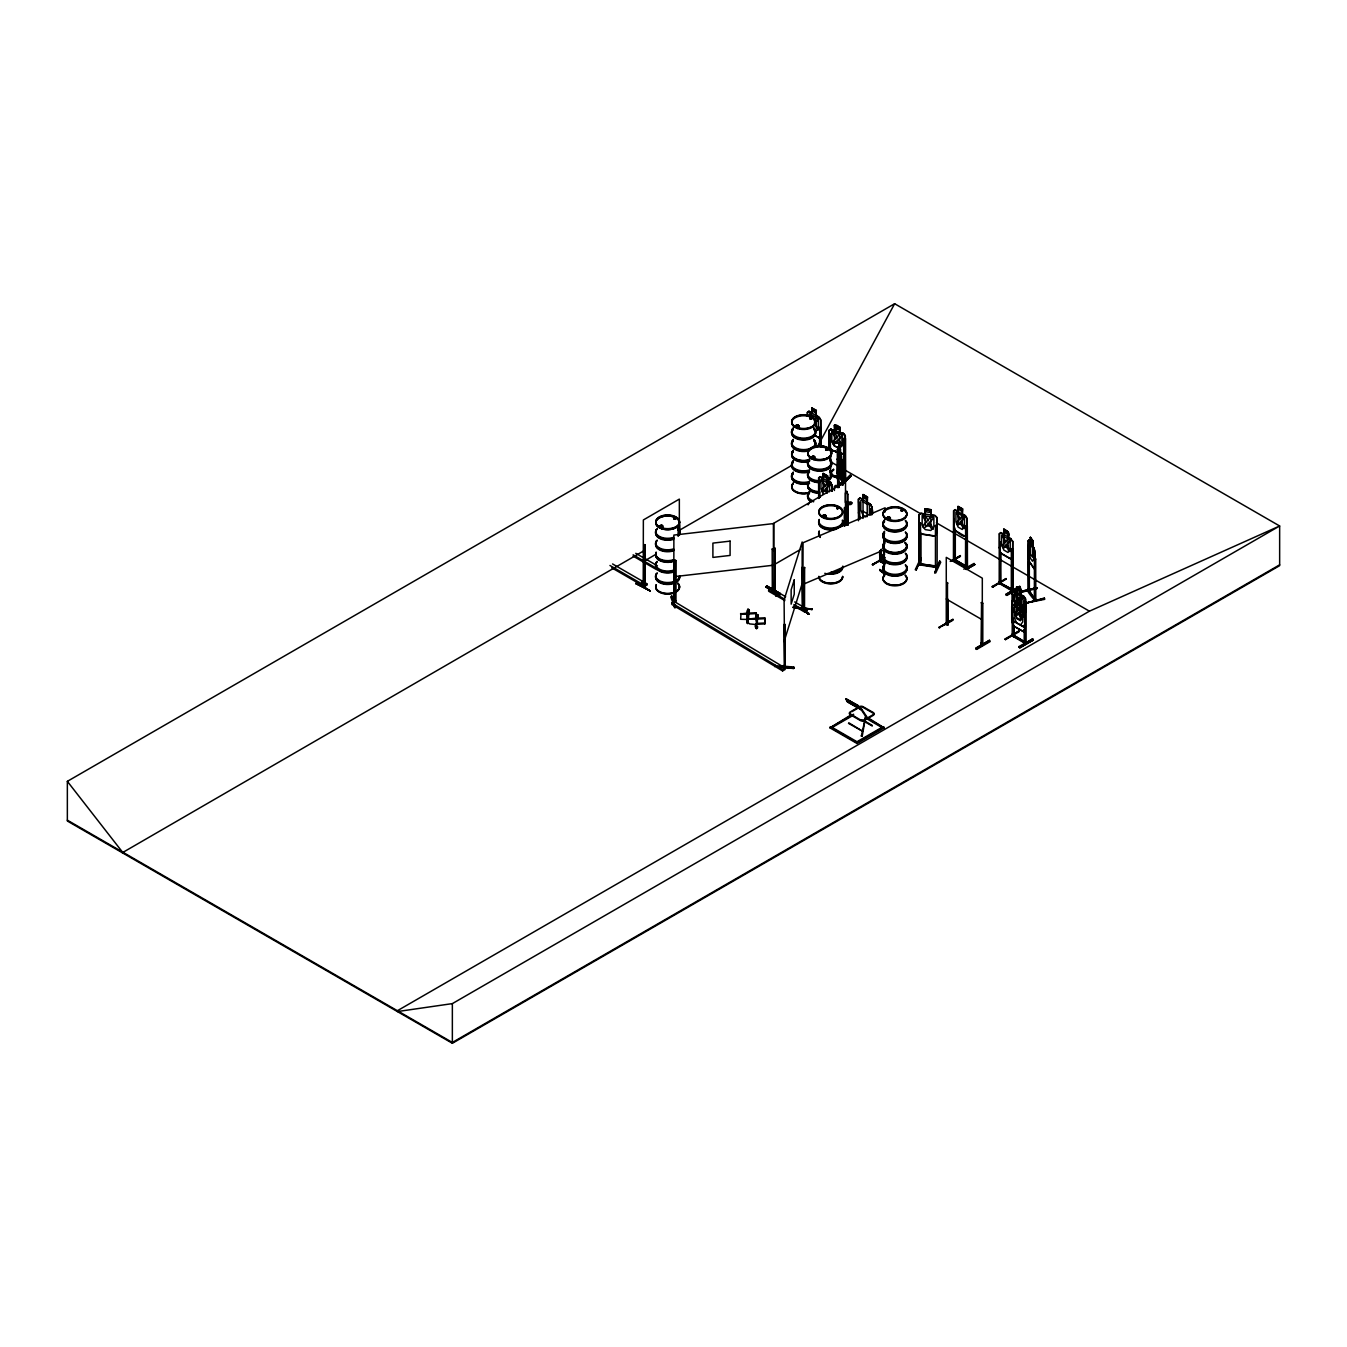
<?xml version="1.0" encoding="UTF-8"?>
<svg xmlns="http://www.w3.org/2000/svg" width="1347" height="1347" viewBox="0 0 1347 1347"><rect width="100%" height="100%" fill="white"/><g stroke="black" fill="none" stroke-linecap="round" stroke-linejoin="round"><path stroke-width="1.5" d="M837.969 478.151L830.409 475.76L830.611 473.706M784.745 625.277L784.392 624.233L784.712 667.018L784.089 599.92L802.155 541.965L802.155 566.952M774.778 666.647L774.963 665.182M774.929 666.007L778.6 666.411M793.636 668.381L781.075 667.119L793.619 668.533L793.804 667.068L779.122 665.755M793.753 667.977L793.787 667.085M802.879 609.736L803.048 542.74L885.131 507.802L885.131 511.961M804.816 609.366C806.718 606.47 801.381 607.935 803.721 608.474M884.356 575.607L883.75 573.755M839.669 458.334L839.551 459.024M841.387 477.41L841.841 473.369M1029.293 562.44L1029.361 591.687C1022.76 586.315 1039.8 607.413 1034.344 598.523M1028.754 590.306L1027.862 589.312L1028.906 589.195M1029.445 590.121L1028.03 589.279M749.084 609.602L748.511 613.104L755.953 612.75L756.122 613.609L748.612 613.979L747.989 618.324L746.895 614.232L740.53 613.895L746.928 613.154C746.204 609.097 750.481 607.278 749.084 613.07M757.384 624.267L764.894 623.897L764.894 618.694L757.384 619.064L756.778 623.392L755.684 619.3L749.302 618.963L755.718 618.222C754.994 614.165 759.27 612.346 757.856 618.138M881.426 549.239C880.635 564.41 883.262 563.77 880.046 559.426M879.726 550.889C879.288 555.536 880.702 564.78 879.726 559.948M947.968 624.654L946.722 624.015M980.936 642.805C982.738 647.267 981.458 642.974 981.559 642.603M982.771 644.826L982.771 603.187L981.559 602.496L981.087 644.556L982.266 645.196L982.317 578.166L946.268 557.355L946.268 624.452L947.631 625.059L947.48 623.459M953.676 559.14C953.861 557.776 955.494 561.211 954.619 561.194M955.309 560.908L955.292 529.741M965.614 567.525L966.641 568.131M967.331 567.862L965.496 567.39L965.631 525.835L967.314 526.273L967.466 567.996L953.945 560.184L953.945 558.668M1003.7 534.439L1000.821 532.604L999.255 533.715L999.205 583.588L1000.08 583.251M999.322 582.005C1002.471 586.602 999.221 578.84 999.205 583.588M1012.102 590.188C1012.708 587.747 1010.519 588.807 1011.412 590.575M1011.412 589.06L1013.045 589.38L1011.681 588.588M1012.271 636.037C1009.728 633.174 1015.907 634.471 1013.146 635.094M1013.904 625.934L1014.038 636.424L1012.203 635.969L1012.355 589.599L1000.686 583.217L1011.681 589.026M1024.292 642.974L1024.545 640.987M1012.641 635.548L1025.909 643.294C1019.561 637.518 1000.754 628.51 1025.235 641.997L1025.589 643.647L1025.168 642.048M757.856 614.67L757.283 618.172L764.742 617.818L764.894 618.694M847.212 491.52L847.246 492.43L847.212 491.554M861.39 735.967L865.65 716.469L862.232 736.102L861.39 735.967L862.232 736.102M1034.109 568.451L1034.9 564.612M1028.805 560.773L1028.064 554.644L1028.805 560.773L1034.176 568.703L1035.102 564.578M848.492 723.356L862.669 731.286L848.913 722.868M660.198 525.751L661.007 527.098M660.4 525.734L662.404 525.751M662.118 525.465L662.303 526.795M673.601 518.73C677.861 518.73 671.176 518.713 675.47 518.848M674.392 517.905L674.392 518.999M675.655 518.898L674.359 518.275M796.178 425.568L796.7 426.831M798.266 426.595L798.081 425.265M810.322 418.664L810.17 417.823M810.17 418.395L811.517 418.244L811.13 419.069M810.322 417.671L811.281 418.765L811.029 417.722M810.456 418.058L811.096 418.479M813.605 456.229C816.602 456.818 811.517 459.58 812.207 456.7M812.494 457.879L812.729 456.835L814.295 457.205M814.295 456.549L813.605 458.047M825.913 450.117L826.283 448.905L826.94 449.814M827.125 449.982L827.378 449.258M824.718 515.581L823.32 516.389L825.341 516.558M824.431 516.339C828.068 515.867 821.906 513.577 823.438 516.541M825.24 516.692L825.728 515.682M836.723 508.493C839.972 507.213 837.177 510.042 837.278 507.836M838.508 508.072L837.918 508.661M887.622 518.578L887.505 517.551M888.313 518.359C885.602 518.056 890.838 516.777 889.407 518.713M888.902 518.359L889.407 517.248M889.896 517.719L889.592 518.578M900.89 510.53L902.456 510.53L901.278 510.749M901.362 509.957L902.305 510.328M902.844 510.833L902.069 509.671M1037.055 587.662L1021.279 591.99M635.902 583.672L636.643 582.375L650.281 590.979L635.902 583.638L650.18 590.811M636.559 582.493L650.096 590.979M769.356 589.094L765.955 587.124L766.611 586.551M802.593 609.922L802.155 567.272L802.475 610.056L802.155 607.379M784.089 665.334L785.166 664.34L783.92 666.714L785.099 666.058M785.032 665.923L784.88 666.799M804.647 609.029L812.089 609.097L803.553 608.053M784.089 641.542L802.155 583.605M808.671 614.232L802.054 609.231M1018.837 599.6L1018.904 599.617C1019.393 594.027 1025.774 597.277 1020.807 600.206M819.094 437.724L820.71 433.532M813.992 434.946L819.195 437.943L820.862 433.65L820.862 419.894L819.144 417.267L808.823 411.306L811.837 413.041M846.101 511.961L847.566 507.87L847.566 494.197M966.843 531.947L965.328 536.359L954.905 530.348L953.693 524.37L955.057 530.263C971.49 544.727 965.58 529.893 966.994 518.292L965.429 515.581L962.415 514.015L962.566 508.812L957.97 506.337L958.121 511.708L955.915 512.129L955.915 521.693L958.121 527.081L962.263 529.472L964.486 526.643L964.486 517.08L962.263 514.099L962.566 508.812M1012.574 554.93L1011.041 559.342L1012.708 555.048L1012.708 541.275L1008.128 536.998M1025.303 612.616L1023.922 616.943L1020.42 614.737M1025.303 622.785L1023.905 626.927L1013.348 620.95L1011.85 615.175L1013.23 621.068L1023.754 627.012L1025.303 622.583M1023.501 631.474L1025.151 627.281M1011.698 619.873L1011.698 606.15L1013.281 605.039L1016.328 606.756L1016.328 601.638L1020.807 604.18L1013.415 600.341L1011.85 601.452L1011.85 619.94L1013.079 625.749L1023.619 631.709L1025.303 627.399L1025.303 598.944L1023.821 596.384L1013.618 590.508M839.551 452.979L843.306 454.242L845.125 449.544L845.125 435.889L843.256 433.633L830.628 429.306L829.078 430.686L830.813 429.407L843.306 433.566L845.36 435.822L845.091 480.542M843.441 454.107L845.36 449.578L843.39 454.158L830.577 449.949L829.011 444.19L830.577 449.949L843.491 454.057L830.678 449.847L829.18 444.241L829.18 430.585M845.175 449.494L843.256 453.956L830.813 449.73L829.18 444.224M992.571 586.366L992.672 587.208L991.931 586.703L1006.175 578.537L992.672 587.208M992.537 586.989L1006.057 579.193M1005.451 638.747L1005.536 639.606L1004.811 639.084L1019.056 630.935L1005.536 639.606M1005.418 639.387L1019.056 631.794M872.334 564.545L884.844 558.146M873.008 564.174L873.092 565.016M873.008 564.747L884.76 557.877M845.849 699.295L846.724 698.891M938.876 627.534L953.07 619.266L938.876 627.567L946.116 624.2L946.587 622.415M939.533 627.146L939.634 627.988M918.923 514.941L920.91 513.291L925.035 513.931L925.035 508.812L931.097 509.738L931.046 514.992L935.02 515.48L937.158 517.618L937.142 567.575C934.027 569.495 935.744 563.433 935.087 566.178L920.725 563.955L936.737 566.06L936.956 567.542L918.873 564.747L918.923 514.941L920.994 513.476M920.843 513.409L934.97 515.598L936.906 517.77L936.906 531.425M925.035 508.812L931.097 509.738M919.041 522.754L920.708 523.006M935.458 567.373L935.458 525.279M920.203 559.039L921.23 558.332L916.28 569.865L915.253 569.714L919.479 560.722M921.23 558.332L916.162 569.629M920.573 563.585C915.505 561.834 922.712 567.474 920.321 563.517L918.907 563.282M937.125 525.549L935.289 525.65M937.108 531.493L935.02 536.258L920.792 534.052L918.974 528.563L920.944 533.917M919.041 564.376L937.293 567.138L937.175 565.555L935.121 565.807M939.701 561.194L940.728 562.221L935.778 572.879L934.751 572.728L939.751 561.194L934.885 572.526M934.751 572.728L939.836 561.278M673.483 602.143L671.766 595.946L670.772 596.94L674.645 607.75L675.672 607.615L671.766 595.946M946.133 622.836L947.21 623.459M946.133 624.351L947.951 624.553M953.44 560.52L953.541 510.715L955.107 509.621L958.273 511.624L958.273 506.506M965.496 567.39L966.371 565.689L966.994 568.266L967.5 566.413L965.631 565.959L966.574 566.666M999.154 581.988L1000.333 582.662M1000.686 584.312L1001.023 552.725M1011.344 590.457L1011.344 548.835L1013.045 549.256L1013.18 590.979M1012.893 634.168L1012.035 634.386L1013.382 636.71L1013.567 635.178M833.507 469.328L830.914 472.898M675.857 600.695L673.685 600.509L674.392 603.052M772.201 589.599L774.003 588.875M916.162 569.057L916.28 569.865M817.309 446.867L819.296 443.197M821.283 439.526L894.644 303.715L1279.65 525.987L1279.65 565.656L452.356 1043.285L67.35 821.013L67.35 781.344L894.644 303.715M643.361 585.204L645.196 584.851L645.179 586.517L643.698 587.241L643.832 545.518L645.045 544.811L643.832 545.518M773.852 590.979C774.508 585.608 776.428 590.71 772.185 590.66M837.346 473.05L837.497 449.225L838.154 448.484L839.164 450.891L838.945 445.79L841.572 456.684L837.952 448.517M837.531 449.41L838.154 448.484M837.144 473.083L837.581 458.536L838.827 460.91M837.144 459.445L837.783 458.519M814.211 420.735C815.827 413.967 821.114 419.742 815.171 422.487L818.1 430.249L814.278 423.059M827.21 493.137L825.458 488.523C823.859 495.679 818.353 489.786 824.516 486.839L821.737 479.397L825.374 486.2C827.007 479.431 832.294 485.206 826.334 487.951L827.765 491.537M1016.177 603.018L1018.063 600.375M661.007 525.296L660.198 526.626M660.316 525.599L662.118 525.987M674.999 518.949L674.207 518.881M798.266 426.073L796.296 426.595M812.056 456.684L812.325 456.549A1.852 1.061 0 0 1 815.154 457.391A1.852 1.061 0 0 1 812.376 458.317A1.852 1.061 0 0 1 812.376 456.465L812.207 457.037M825.627 449.847L826.385 448.854L826.906 449.932M826.149 449.763L827.092 449.831M825.408 516.541L825.526 515.514L825.004 516.255M887.353 517.517L887.791 517.248A1.852 1.061 0 0 1 890.451 518.225A1.852 1.061 0 0 1 887.673 519.151A1.852 1.061 0 0 1 887.673 517.299M837.144 437.826C839.417 431.091 845.546 434.862 838.322 439.408C845.714 449.326 839.669 448.568 837.228 440.132C834.618 447.221 828.86 443.416 836.066 438.634C828.775 428.885 835.241 430.148 837.144 437.826L837.11 437.724M816.13 431.057L818.353 428.245L818.353 418.681L816.13 415.684L816.13 410.566L811.988 408.175M1020.858 610.056L1023.08 607.228L1023.08 597.664L1020.858 594.684C1022.39 581.567 1018.029 596.687 1023.973 596.3L1025.589 598.876L1025.437 612.717M1020.521 624.84L1022.76 621.994L1022.76 612.447L1020.521 609.467L1020.521 604.348M872.334 725.444L863.68 720.443M845.983 698.992L857.904 705.34L862.046 710.105L847.617 702.073L846.337 699.716M1034.833 600.745C1036.971 598.017 1033.721 599.162 1035.001 600.88L1035.102 550.906L1032.61 545.838M772.218 589.11L772.117 591.064M766.662 585.878L780.3 593.606L766.696 585.844L765.955 587.157M828.893 450.201L828.893 430.569L830.729 429.205C839.905 435.199 828.354 418.765 839.77 427.235L839.551 450.891M834.45 425.315L839.905 427.1L839.871 432.252L843.39 433.431L845.259 435.923L843.39 433.431L839.551 432.32M829.23 433.212L830.729 433.7M829.988 472.595L833.507 469.901L830.695 472.713M830.796 472.073L833.625 469.295M843.997 478.185L845.68 478.656L844.906 479.044M843.508 478.892L843.997 479.7M842.128 482.967L850.327 474.801L851.169 475.912L844.401 482.765M843.491 482.462L851.136 475.828L844.333 482.63M1027.946 541.14L1028.822 540.147L1030.522 542.723L1030.438 537.318L1029.142 552.354L1030.32 558.129L1032.526 561.261L1033.721 558.837L1032.812 540.669L1032.728 545.855M1028.855 540.366L1028.148 554.728M829.011 430.468L830.729 429.205L834.332 430.552M749.454 623.897L755.684 624.503C753.764 627.449 757.957 630.48 757.654 626.725M644.977 586.568L645.045 544.811M775.097 588.471L773.262 588.942M775.03 590.07L774.761 588.067L773.414 588.706M799.849 608.221L808.806 614.299L802.155 608.507M748.797 623.072L747.181 623.038L746.895 619.435L740.665 619.283L741.002 613.441M645.045 586.602L644.573 544.542M796.464 425.265L796.363 426.258L798.401 426.107M798.081 426.73L798.384 425.568M810.355 417.722L809.715 418.85L811.096 418.85M827.378 450.117L827.462 449.241M807.409 416.24L807.409 412.317L808.975 411.222M807.56 412.468L809.025 411.424M823.017 478.505L820.138 476.67L818.589 477.781L818.656 498.441M834.416 490.476L834.416 486.553L835.982 485.459L838.996 487.21L838.71 480.189M834.568 486.705L836.032 485.661M858.494 520.75L858.477 499.013L860.043 497.919L863.208 499.905L863.208 494.787M858.628 499.165L860.11 498.121M999.407 533.867L1000.888 532.823M1012.136 591.299L1013.702 590.205M1012.001 601.604L1013.483 600.543M1016.48 596.94L1020.959 599.482L1016.48 596.94L1016.328 607.11L1014.089 607.548L1014.089 617.111L1016.328 622.466M1013.415 600.341L1023.804 606.369L1025.437 608.945M1013.129 605.123L1023.653 611.067L1025.303 613.643M1023.72 606.318L1025.303 609.029M1023.568 611.016L1020.807 609.299L1020.858 596.384L1015.284 592.933L1017.372 600.19L1020.066 601.705L1020.066 600.004L1017.372 598.472M1013.079 625.749L1023.619 631.709M678.602 525.381C679.78 521.727 677.12 532.957 678.602 535.399M645.045 586.45L643.832 587.157L644.203 585.238L646.829 583.722L646.829 585.036L644.203 586.551L611.757 567.811M774.626 548.044L773.414 548.751L775.097 548.313L774.626 589.666M844.3 525.886L844.3 507.819L845.512 507.112L845.983 525.431M844.771 526.155L844.771 508.088L845.983 507.381M871.054 508.644L872.284 509.334L870.6 508.913L870.6 515.16M872.334 564.578L884.844 557.271M946.722 582.375L947.951 583.083M948.204 622.988L953.07 620.142M982.771 603.187L981.087 602.766M975.969 648.109L989.473 640.313L976.003 648.126L976.727 649.406L990.163 641.542L989.439 640.263M976.154 648.968L989.506 640.953L975.969 648.968M643.361 561.598L655.955 554.29M807.409 412.317L807.56 416.358M816.282 410.481C813.605 415.987 819.548 415.667 820.559 419.961L820.71 446.867M819.498 446.177L819.969 427.167L821.182 427.875L821.182 446.598M821.182 427.875L819.498 427.437M819.195 437.943L813.992 434.778M122.324 852.735L644.977 550.165M679.578 530.179L792.474 465.001M820.138 476.67L830.409 482.765M831.739 485.425L830.476 482.63L827.597 480.98L827.597 475.861L827.311 481.148L829.516 484.145L829.516 491.79M832.042 485.341L832.042 491.251L832.042 485.341L830.324 482.714M835.982 485.459L838.844 487.294M847.718 494.214L846.303 491.419L847.718 494.214L847.718 525.279M846.505 524.572L846.977 501.404L848.189 502.111L848.189 525.01M848.189 502.111L846.505 501.673M863.057 494.534L867.502 497.094L863.057 494.534L863.023 518.427M858.443 499.03L858.628 512.803L859.992 518.544M860.043 497.919L870.297 504.199L867.232 502.263M847.718 507.971L846.354 512.113M863.023 501.724L867.266 504.334M858.443 512.769L860.11 518.443M871.863 506.91C868.024 498.828 875.079 512.786 871.778 514.537M773.414 565.083L800.455 549.475M841.909 525.532L845.512 523.461M784.846 600.594L768.632 591.232L768.632 589.919L771.259 588.403L785.671 596.738M793.871 604.5L804.681 610.747L807.308 609.214L807.308 610.528L804.681 612.043L793.871 605.796M966.843 518.376L966.759 568.181M1008.28 531.796C995.551 525.397 1013.567 531.56 1008.28 536.914M950.224 561.413L960.462 555.553L952.009 561.295M951.824 561.076L960.462 556.412M1000.821 532.604L1011.092 538.716M963.846 569.209L974.066 563.416L974.74 564.662L966.287 569.528M1012.708 541.275L1012.439 601.116M974.167 564.225L965.715 569.108L974.74 564.612M966.22 569.394L974.672 564.511M1000.636 553.331L999.407 547.353L1000.636 553.331L1011.193 559.258M1000.265 584.228L1001.191 583.975M1016.716 591.956L1016.581 586.922L1021.161 589.397M1006.175 594.145L1019.73 586.366L1020.454 587.646L1006.933 595.441L1006.175 594.145L1006.377 595.02M1006.276 594.28L1019.73 586.366M1006.276 594.852L1019.898 587.208L1006.175 595.02M1024.225 611.622L1024.697 600.947L1025.909 601.654L1025.926 643.226M1025.909 601.654L1024.225 601.217M851.742 711.772L857.871 708.236M867.822 717.631L884.053 727.868L857.012 743.477L829.971 727.868L851.607 714.516M829.971 727.868L853.611 714.213M853.611 715.089L831.469 727.868L831.469 726.993L857.012 741.742L882.554 726.993L882.554 727.868L867.215 719.012M1014.038 636.424L1013.432 622.045M1019.056 646.543L1032.661 638.798L1033.334 640.027L1019.814 647.84L1019.056 646.543L1019.241 647.402L1033.334 639.993M1019.056 647.402L1032.678 638.865M1033.267 639.892L1019.814 647.84M884.053 726.993L857.012 742.618L829.971 726.993M397.163 1010.856L1089.42 611.184L1279.65 525.987L452.356 1003.616L397.399 1011.563M1279.65 564.831L452.356 1042.46L67.35 820.171M671.816 603.001L674.392 601.57L785.149 668.011L785.149 669.493L782.573 670.924L671.816 604.483L671.816 603.001L782.573 669.442L782.573 670.924M782.573 669.442L785.149 668.011M671.547 596.738L674.241 602.463M643.967 585.709L643.226 586.972L643.361 519.959L679.343 499.097L679.343 524.084M825.913 449.258L827.058 449.275M812.393 456.684L814.228 456.684M662.219 526.795L660.973 526.997M837.346 507.684L837.245 509.014M901.21 510.109L902.086 509.621M902.456 509.789L901.648 510.648M902.608 510.749L901.21 510.951L901.934 509.604M804.428 609.063L804.428 567.441L803.048 568.03L803.536 610.056M803.435 568.333L804.816 567.744M884.777 573.334L879.793 569.512L879.759 570.387L880.584 569.949M803.536 609.989L804.21 607.564M803.048 584.362L885.131 549.424M774.087 590.609L775.097 589.986L775.097 548.313M784.392 665.856L784.392 624.233M831.806 441.143L834.534 446.126L839.619 447.81L842.296 444.645L842.296 435.081L839.585 432.471L842.346 435.047L842.346 444.594L839.619 447.81L834.517 446.143L831.806 441.143L831.806 431.579L834.534 430.771L834.635 425.534M831.806 431.579L834.517 430.787M803.536 608.457L803.721 609.989M772.353 589.077L772.555 591.131M797.929 426.73L796.363 426.612M812.662 456.229L813.639 456.145M812.19 457.256L813.958 457.525M889.256 518.713L887.69 518.595M1028.822 540.147L1034.109 548.128M1027.879 540.955L1027.98 590.845M1028.637 549.02L1028.754 591.821L1028.637 561.514M1034.142 548.01L1035.169 564.713M1028.906 590.71L1035.792 600.762L1035.708 559.039L1034.445 558.247L1034.344 600.038M1037.089 587.646L1019.393 591.821L1037.106 587.662L1037.106 588.538L1019.41 592.714M1034.378 598.691L1029.361 590.592M1016.631 602.328L1014.392 602.766L1014.392 612.329L1016.631 617.684L1020.807 620.058L1023.047 617.229L1023.047 607.665L1020.807 604.685L1023.855 606.234M863.057 499.99L860.834 500.427L860.834 509.991L863.057 515.362L865.818 516.962M1003.986 529.489L1003.986 534.607L1001.629 535.129L1001.629 544.676L1003.852 550.064L1007.977 552.455L1010.199 549.627L1010.199 540.08L1007.977 537.083L1008.128 531.88M1016.716 586.837L1016.716 592.293L1014.51 592.714L1014.51 602.277L1015.975 605.864M1000.467 582.712L999.659 581.651L999.659 583.167L1013.045 590.895M840.141 464.446L841.336 466.702L837.581 458.536M837.093 472.982L837.565 479.162L839.72 484.112M841.875 483.506L841.134 466.719M837.497 449.225L837.733 461.078M838.305 452.154L838.103 470.709L840.309 479.835L840.309 464.479M841.1 467.527L840.629 454.41M841.875 459.765L841.37 456.717M841.639 468.032L842.279 461.701L842.683 483.472M842.683 462.661L841.639 461.785M841.875 473.521L842.094 459.731L842.043 483.573M847.566 502.869C852.651 499.788 853.796 506.068 847.819 504.334M847.6 503.02L851.725 502.448M847.566 503.727L851.742 503.121M675.571 560.167L673.87 560.369L674.224 602.412L675.706 602.176L675.706 560.537L675.487 601.772M674.005 560.739L675.706 560.537M772.185 549.037L774.003 549.206L772.185 549.037L772.319 591.047M774.828 592.562L776.074 596.031L777.101 595.913L773.801 586.804L777.084 595.829M673.87 576.701L773.868 565.168M810.608 417.823L809.951 418.765M796.936 425.349L797.929 425.433M660.316 526.256L661.646 526.643M888.262 516.995L889.862 517.871M888.936 518.443L887.959 518.359M832.766 469.766L833.625 470.154M954.08 560.268L954.08 518.629L954.787 561.329M999.794 583.251L999.794 541.612L1000.552 584.228M757.283 623.375L764.742 623.021L764.894 623.897M879.894 570.185L884.878 573.974M838.103 461.145L838.827 455.791L840.309 459.344M1034.984 599.634L1034.429 600.021M797.609 425.012L796.464 426.208M661.31 525.263L662.219 525.397M793.097 607.009L799.394 607.632M793.248 607.211L797.458 607.682M805.809 608.474L812.106 609.164M793.114 607.581L801.516 608.457M805.674 608.844L811.955 609.518M794.915 608.053L800.371 608.608M781.226 666.529L793.787 667.792M783.297 666.933L793.804 667.927M884.137 575.624L883.733 533.681L883.986 575.691M804.344 607.531L804.428 567.441M920.994 533.799L934.936 535.954M773.835 590.373L773.868 523.545L673.87 535.079L673.82 602.395M845.175 480.61L844.956 478.993M824.128 516.322L823.438 515.362L825.543 515.648M835.443 426.797L838.71 427.875L838.71 429.575L835.426 428.514L835.443 426.797L838.676 427.891L838.676 429.609L835.443 428.498M834.534 432.471L839.619 434.138L834.517 432.488L834.517 442.052L839.585 443.735L834.534 442.035M838.289 476.737L830.577 474.649L837.969 477.074M838.289 477.815L830.611 475.222M830.712 429.508L831.621 429.811M947.446 625.075L947.278 623.425M888.027 518.814L887.303 517.719M1020.807 606.386L1016.631 604.028L1016.631 613.592L1020.807 615.949L1020.807 599.567M636.559 583.066L650.281 590.979M858.494 502.01L859.723 502.717L859.723 519.37M885.08 562.743L881.09 561.009L884.625 563.012M885.08 563.821L880.197 561.025L880.197 550.62M879.726 561.312L884.625 564.09A11.921 6.887 0 0 0 893.364 574.293A11.921 6.887 0 0 0 906.447 565.673M766.51 586.72L780.3 594.482L780.3 593.606M766.022 587.006L769.423 588.942M816.434 410.397L811.837 407.922L811.988 413.31L809.766 413.731L809.766 417.553M958.121 506.59L962.263 508.981M955.023 509.924L965.227 515.8L966.708 518.359M1011.816 548.549L1013.045 549.256M966.102 525.566L967.314 526.273M1000.888 553.129L1011.092 559.022M830.729 461.836L838.019 466.045M845.31 470.255L920.001 513.375M936.384 522.838L1089.42 611.184M843.441 484.651L838.844 482.175L838.996 487.547M827.597 475.861L823.169 473.302L823.169 478.757L820.946 479.195L820.946 488.742L823.169 494.13M838.996 482.428L843.138 484.819M823.169 473.639L827.311 476.03M842.397 485.24L839.737 483.708L839.737 485.408M1016.581 586.922L1021.009 589.481M1013.55 590.289L1016.867 592.209M999.322 583.52L1012.574 591.165M953.609 560.537L966.843 568.181M1012.203 594.28L1013.432 594.987L1013.432 601.233M863.057 511.271L867.199 513.662M1012.203 635.919L1025.437 643.563L1025.437 598.859M946.268 598.994L982.317 619.805M794.696 601.941L807.308 609.214M776.663 592.832L780.267 594.903M768.632 589.919L784.846 599.297M635.767 553.314L657.403 565.791M633.141 554.829L656.578 568.35M633.141 556.126L656.578 569.646M612.582 563.955L646.829 583.722M847.465 699.548L857.736 705.542L861.878 710.307M641.425 581.904L646.829 585.036M847.768 701.871L862.046 710.105M609.955 565.471L644.203 585.238M867.215 718.153L884.053 727.868M861.827 720.039L872.216 726.033M785.099 664.526L785.2 666.058M879.726 561.463L879.574 559.712M827.007 448.905L827.176 450.201L825.728 449.662M884.659 573.317L879.86 569.545M879.759 570.387L883.901 573.586M802.223 608.406L808.806 613.441M802.155 609.08L808.806 614.299M67.35 781.344L122.324 851.91M867.199 502.38L869.421 505.378L869.421 514.941M887.505 517.888L888.936 517.332A11.904 6.87 0 0 0 886.511 518.376M1030.438 537.318L1032.812 540.669L1030.236 537.369M1035.068 558.113L1035.708 559.039M1028.67 560.739L1034.176 568.703M1035.759 599.095L1034.429 598.489M860.885 707.983L867.923 718.456M860.161 708.152L867.182 718.591M847.617 702.073L846 699.093M1023.501 611.151L1025 613.71L1025 627.365M1010.94 538.8L1012.422 541.359M840.09 459.378L838.625 455.808L838.676 461.23M839.13 457.509L840.04 461.331L839.13 459.226M837.598 479.077L839.922 484.095M838.945 445.79L840.579 449.342L840.376 454.495M839.248 447.524L840.124 449.629M839.248 449.225L840.124 451.346M811.972 417.94L810.557 413.933L813.453 418.799M1018.197 597.799L1016.699 593.926L1016.716 603.557M773.532 587.949L776.074 596.031M1012.001 619.856L1013.348 625.564M1024.899 641.105L1024.208 642.906L1024.225 630.362M1012.708 589.733L1012.708 591.249M1011.816 558.971L1011.816 590.188M1003.852 529.236L1003.852 534.692M999.558 533.766L999.558 547.421M982.03 643.58L982.03 645.095M966.102 535.971L966.304 567.239L965.951 565.605M955.444 559.527L955.444 561.042M954.972 559.796L954.972 561.329M953.844 510.782L953.844 524.421M947.951 599.129L948.103 624.789M947.48 583.352L947.48 624.991M930.895 509.89L930.844 515.126L933.875 517.299L933.875 526.862L930.844 530.482L925.187 529.607L922.156 525.044L922.156 515.48L925.187 514.251L925.237 509.014M920.708 533.412L920.725 565.033M920.54 523.377L920.54 564.999M918.974 514.823L919.008 564.898M881.09 560.571L881.09 562.086M880.955 549.509L880.955 562.002M872.284 509.334L872.284 513.493M871.93 506.59L871.863 514.773M867.502 497.094L867.35 502.296M867.199 497.262L867.232 516.659M857.012 741.742L857.012 743.477M845.512 525.162L845.512 481.822L773.414 523.444L773.414 550.519M845.36 492.918L845.36 502.482M840.376 465.759L840.376 456.195L838.996 452.912L838.996 460.556M839.164 445.773L838.272 460.708M838.305 472.965L838.305 487.547M838.07 474.026L838.07 486.52M837.666 473.05L837.666 487.631M830.729 448.282L830.577 475.727M830.409 434.037L830.409 450.689M823.32 473.555L823.32 478.673M819.868 497.06L819.128 485.678L819.128 498.171M818.875 477.831L818.875 491.487M816.13 426.965L816.13 417.402L811.988 415.011L811.988 418.833M812.14 408.09L812.14 413.209M811.955 608.895L811.921 609.753M804.681 610.747L804.681 612.043M785.032 624.301L784.981 666.816M771.259 588.403L771.259 589.7M764.742 617.818L764.742 623.021M757.384 619.064L757.384 622.533M756.778 623.392L756.778 628.611M756.408 623.375L756.408 628.578M755.953 612.75L756.122 618.812M756.172 623.274L756.172 628.477M748.612 613.979L748.612 619.199M748.09 609.181L748.09 614.384M747.989 618.324L747.989 623.526M747.753 609.265L747.753 612.733M747.619 618.307L747.619 623.509M747.383 618.206L747.383 623.408M746.928 613.154L746.928 618.357M679.814 524.657L679.814 534.692M452.356 1003.616L452.356 1043.285M861.844 706.973A2.526 1.465 0 0 1 862.972 707.36L873.311 713.253A2.526 1.465 0 0 1 873.311 715.308L864.101 720.628A2.526 1.465 0 0 1 860.531 720.628L850.041 714.567A2.324 1.347 0 0 1 850.193 712.664M842.666 523.124A11.921 6.887 0 0 1 841.067 526.576M836.706 529.085A11.921 6.887 0 0 1 823.488 528.596A11.921 6.887 0 0 1 819.229 521.34M842.666 521.205A11.921 6.887 0 0 1 829.196 528.024A11.921 6.887 0 0 1 819.229 519.42M819.229 536.392A11.921 6.887 0 0 1 819.229 532.84M820.272 537.436A12.089 6.988 0 0 1 819.06 532.149M820.272 536.847A12.089 6.988 0 0 1 819.06 531.543M820.424 536.14A11.921 6.887 0 0 1 819.229 530.903M842.431 520.649A12.089 6.988 0 0 1 830.745 529.438A12.089 6.988 0 0 1 819.06 520.649M842.431 520.06A12.089 6.988 0 0 1 830.745 528.849A12.089 6.988 0 0 1 819.06 520.06M842.666 577.004A11.921 6.887 0 0 1 830.745 583.891A11.921 6.887 0 0 1 818.824 577.004M842.599 576.331A11.854 6.836 0 0 1 830.745 583.167A11.854 6.836 0 0 1 818.892 576.331M842.245 567.205A11.904 6.87 0 0 1 830.745 572.307M842.666 567.356A11.921 6.887 0 0 1 824.785 573.317M842.835 566.683A12.089 6.988 0 0 1 827.614 573.435M842.835 566.094A12.089 6.988 0 0 1 830.745 573.081M842.7 576.583A11.955 6.903 0 0 1 830.745 583.47A11.955 6.903 0 0 1 818.791 576.583M830.106 471.652A12.089 6.988 0 0 1 828.186 480.071M819.633 482.125A12.089 6.988 0 0 1 809.16 471.652M829.954 472.359A11.921 6.887 0 0 1 828.068 480.677M819.633 482.681A11.921 6.887 0 0 1 809.294 472.359M819.633 491.604A11.87 6.853 0 0 1 809.345 481.317M829.92 481.317A11.87 6.853 0 0 1 831.503 484.752M830.106 460.152A12.089 6.988 0 0 1 819.633 470.625A12.089 6.988 0 0 1 809.16 460.152M811.079 458.704A12.089 6.988 0 0 1 813.588 457.61M829.937 470.44A11.904 6.87 0 0 1 828.051 478.741M819.633 480.744A11.904 6.87 0 0 1 809.328 470.44M829.954 460.876A11.921 6.887 0 0 1 819.633 471.197A11.921 6.887 0 0 1 809.294 460.876M830.106 471.046A12.089 6.988 0 0 1 828.186 479.481M819.633 481.519A12.089 6.988 0 0 1 809.16 471.046M830.106 459.563A12.089 6.988 0 0 1 819.633 470.036A12.089 6.988 0 0 1 809.16 459.563M811.079 458.115A12.089 6.988 0 0 1 813.588 457.003M829.937 458.957A11.904 6.87 0 0 1 819.633 469.261A11.904 6.87 0 0 1 809.328 458.957M811.214 457.525A11.904 6.87 0 0 1 813.672 456.431M819.633 493.356A11.87 6.853 0 0 1 809.345 483.068M829.92 483.068A11.87 6.853 0 0 1 831.503 486.503M819.633 492.766A11.955 6.903 0 0 1 809.278 482.411M829.971 482.411A11.955 6.903 0 0 1 831.57 485.863M811.079 501.32A12.089 6.988 0 0 1 809.16 492.901M808.099 504.839A11.921 6.887 0 0 1 809.294 503.172M811.214 501.909A11.904 6.87 0 0 1 809.328 493.625M813.588 501.842A12.089 6.988 0 0 1 809.16 492.312M813.672 501.084A11.904 6.87 0 0 1 809.328 491.689M673.668 550.233A12.089 6.988 0 0 1 659.07 549.121A12.089 6.988 0 0 1 657.151 540.703M673.551 559.746A11.854 6.836 0 0 1 660.417 559.258A11.854 6.836 0 0 1 656.174 552.051M678.097 529.203A12.089 6.988 0 0 1 678.097 536.19M673.668 538.749A12.089 6.988 0 0 1 659.07 537.638A12.089 6.988 0 0 1 657.151 529.203M673.668 549.643A12.089 6.988 0 0 1 659.07 548.532A12.089 6.988 0 0 1 657.151 540.096M678.097 528.613A12.089 6.988 0 0 1 678.097 535.601M673.668 538.16A12.089 6.988 0 0 1 659.07 537.049A12.089 6.988 0 0 1 657.151 528.613M659.07 527.165A12.089 6.988 0 0 1 661.579 526.071M677.928 528.007A11.904 6.87 0 0 1 677.928 534.877M673.584 537.386A11.904 6.87 0 0 1 660.384 536.897A11.904 6.87 0 0 1 656.141 529.657M659.205 526.576A11.904 6.87 0 0 1 661.68 525.498M679.562 533.361A11.921 6.887 0 0 1 679.157 535.146M673.584 539.339A11.921 6.887 0 0 1 660.367 538.834A11.921 6.887 0 0 1 656.107 531.577M677.962 529.927A11.921 6.887 0 0 1 679.157 531.577M673.584 550.822A11.921 6.887 0 0 1 660.367 550.317A11.921 6.887 0 0 1 656.107 543.077M673.584 548.886A11.921 6.887 0 0 1 660.367 548.397A11.921 6.887 0 0 1 656.107 541.14M656.141 552.674A11.904 6.87 0 0 0 660.384 559.914A11.904 6.87 0 0 0 673.584 560.403A11.87 6.853 0 0 1 660.4 559.998A11.87 6.853 0 0 1 656.157 552.792M679.713 576.92A12.089 6.988 0 0 1 676.177 581.87M673.668 582.982A12.089 6.988 0 0 1 659.07 581.87A12.089 6.988 0 0 1 657.151 573.435M673.551 561.463A11.854 6.836 0 0 1 660.417 560.958A11.854 6.836 0 0 1 656.174 553.752M677.928 583.133A11.904 6.87 0 0 1 676.042 591.417M673.584 592.512A11.904 6.87 0 0 1 660.384 592.023A11.904 6.87 0 0 1 656.141 584.783M673.601 560.941A11.955 6.903 0 0 1 660.35 560.436A11.955 6.903 0 0 1 656.09 553.179M673.668 571.482A12.089 6.988 0 0 1 659.07 570.37A12.089 6.988 0 0 1 657.151 561.952M679.713 576.331A12.089 6.988 0 0 1 676.177 581.281M673.668 582.375A12.089 6.988 0 0 1 659.07 581.281A12.089 6.988 0 0 1 657.151 572.845M673.668 570.892A12.089 6.988 0 0 1 659.07 569.781A12.089 6.988 0 0 1 657.151 561.362M673.584 572.071A11.921 6.887 0 0 1 660.367 571.566A11.921 6.887 0 0 1 656.107 564.326M673.584 570.151A11.921 6.887 0 0 1 660.367 569.646A11.921 6.887 0 0 1 656.107 562.406M679.528 577.594A11.904 6.87 0 0 1 676.042 582.46M673.584 583.554A11.904 6.87 0 0 1 660.384 583.049A11.904 6.87 0 0 1 656.141 575.809M679.562 575.674A11.921 6.887 0 0 1 676.059 580.54M673.584 581.635A11.921 6.887 0 0 1 660.367 581.129A11.921 6.887 0 0 1 656.107 573.889M677.928 583.807A11.904 6.87 0 0 1 676.042 592.108M673.584 593.185A11.904 6.87 0 0 1 660.384 592.697A11.904 6.87 0 0 1 656.141 585.457M677.979 583.386A11.955 6.903 0 0 1 676.076 591.72M673.601 592.815A11.955 6.903 0 0 1 660.35 592.31A11.955 6.903 0 0 1 656.09 585.053M905.403 532.486A12.089 6.988 0 0 1 894.93 542.959A12.089 6.988 0 0 1 884.457 532.486M906.43 534.877A11.904 6.87 0 0 1 893.364 543.464A11.904 6.87 0 0 1 884.625 533.21M906.396 543.818A11.87 6.853 0 0 1 893.381 552.388A11.87 6.853 0 0 1 884.642 542.168M905.268 542.437A11.955 6.903 0 0 1 894.93 552.792A11.955 6.903 0 0 1 884.575 542.437M905.235 542.858A11.904 6.87 0 0 1 894.93 553.162A11.904 6.87 0 0 1 884.625 542.858M905.403 521.003A12.089 6.988 0 0 1 894.93 531.476A12.089 6.988 0 0 1 884.457 521.003M906.447 532.941A11.921 6.887 0 0 1 893.364 541.545A11.921 6.887 0 0 1 884.592 531.274M906.447 523.377A11.921 6.887 0 0 1 896.479 531.981A11.921 6.887 0 0 1 882.992 525.162M883.396 523.377A11.921 6.887 0 0 1 884.592 521.71M905.403 531.897A12.089 6.988 0 0 1 894.93 542.37A12.089 6.988 0 0 1 884.457 531.897M905.403 520.413A12.089 6.988 0 0 1 894.93 530.886A12.089 6.988 0 0 1 884.457 520.413M886.377 518.965A12.089 6.988 0 0 1 888.885 517.854M906.43 521.457A11.904 6.87 0 0 1 893.364 530.045A11.904 6.87 0 0 1 884.625 519.79M905.403 565.235A12.089 6.988 0 0 1 898.062 575.472A12.089 6.988 0 0 1 882.841 568.72M883.245 566.919A12.089 6.988 0 0 1 884.457 565.235M906.43 567.609A11.904 6.87 0 0 1 896.479 576.196A11.904 6.87 0 0 1 883.026 569.394M883.43 567.609A11.904 6.87 0 0 1 884.625 565.959M906.43 576.583A11.904 6.87 0 0 1 893.364 585.17A11.904 6.87 0 0 1 884.625 574.916A11.87 6.853 0 0 0 894.93 585.238A11.87 6.853 0 0 0 905.218 574.95M906.396 545.569A11.87 6.853 0 0 1 893.381 554.139A11.87 6.853 0 0 1 884.642 543.919M905.218 575.59A11.87 6.853 0 0 1 894.93 585.861A11.87 6.853 0 0 1 884.642 575.59M905.268 543.279A11.955 6.903 0 0 1 894.93 553.634A11.955 6.903 0 0 1 884.575 543.279M905.403 553.752A12.089 6.988 0 0 1 894.93 564.208A12.089 6.988 0 0 1 884.457 553.752M906.447 556.126A11.921 6.887 0 0 1 893.364 564.73A11.921 6.887 0 0 1 884.592 554.459M905.403 564.646A12.089 6.988 0 0 1 894.93 575.118A12.089 6.988 0 0 1 884.457 564.646M905.403 553.146A12.089 6.988 0 0 1 894.93 563.618A12.089 6.988 0 0 1 884.457 553.146M906.43 554.189A11.904 6.87 0 0 1 893.364 562.793A11.904 6.87 0 0 1 884.625 552.539M905.251 542.942A11.921 6.887 0 0 1 894.93 553.28A11.921 6.887 0 0 1 884.592 542.942M814.076 440.503A12.089 6.988 0 0 1 814.076 447.49M809.648 450.05A12.089 6.988 0 0 1 795.05 448.938A12.089 6.988 0 0 1 793.13 440.503M813.908 441.227A11.904 6.87 0 0 1 815.087 446.446M809.547 450.622A11.904 6.87 0 0 1 795.185 449.528A11.904 6.87 0 0 1 793.282 441.227M809.53 459.563A11.854 6.836 0 0 1 795.218 458.468A11.854 6.836 0 0 1 793.332 450.218M809.564 459.883A11.955 6.903 0 0 1 795.151 458.788A11.955 6.903 0 0 1 793.248 450.454M809.547 460.27A11.904 6.87 0 0 1 795.185 459.175A11.904 6.87 0 0 1 793.282 450.875M814.076 429.02A12.089 6.988 0 0 1 803.603 439.492A12.089 6.988 0 0 1 793.13 429.02M813.908 439.307A11.904 6.87 0 0 1 803.603 449.612A11.904 6.87 0 0 1 793.282 439.307M815.524 433.178A11.921 6.887 0 0 1 800.505 439.829A11.921 6.887 0 0 1 793.265 429.727M813.925 429.727A11.921 6.887 0 0 1 815.12 431.394M814.076 439.913A12.089 6.988 0 0 1 814.076 446.901M812.14 448.349A12.089 6.988 0 0 1 796.229 448.938A12.089 6.988 0 0 1 793.13 439.913M814.076 428.43A12.089 6.988 0 0 1 803.603 438.903A12.089 6.988 0 0 1 793.13 428.43M813.925 427.807A11.921 6.887 0 0 1 803.603 438.145A11.921 6.887 0 0 1 793.265 427.807M806.735 483.489A12.089 6.988 0 0 1 794.006 480.98A12.089 6.988 0 0 1 793.13 473.252M809.564 483.371A11.921 6.887 0 0 1 795.168 482.277A11.921 6.887 0 0 1 793.265 473.959M809.53 492.295A11.854 6.836 0 0 1 795.218 491.217A11.854 6.836 0 0 1 793.332 482.95M809.53 461.263A11.854 6.836 0 0 1 795.218 460.186A11.854 6.836 0 0 1 793.332 451.918M809.564 492.615A11.955 6.903 0 0 1 795.151 491.52A11.955 6.903 0 0 1 793.248 483.203M809.53 492.968A11.87 6.853 0 0 1 795.201 491.874A11.87 6.853 0 0 1 793.316 483.607M809.564 460.725A11.955 6.903 0 0 1 795.151 459.63A11.955 6.903 0 0 1 793.248 451.296M806.735 471.989A12.089 6.988 0 0 1 794.006 469.497A12.089 6.988 0 0 1 793.13 461.768M809.564 481.451A11.921 6.887 0 0 1 795.168 480.357A11.921 6.887 0 0 1 793.265 472.039M809.564 471.888A11.921 6.887 0 0 1 795.168 470.793A11.921 6.887 0 0 1 793.265 462.476M806.735 482.883A12.089 6.988 0 0 1 794.006 480.391A12.089 6.988 0 0 1 793.13 472.662M806.735 471.399A12.089 6.988 0 0 1 794.006 468.908A12.089 6.988 0 0 1 793.13 461.162M809.564 469.951A11.921 6.887 0 0 1 795.168 468.857A11.921 6.887 0 0 1 793.265 460.556M845.68 480.172L845.495 438.55L843.677 438.398L843.677 480.037L845.68 480.172M840.646 479.414L839.316 471.568C836.942 485.088 838.238 445.183 839.299 469.211L840.141 466.432L840.646 479.414M964.284 528.495L962.852 527.822L960.411 521.474C958.828 528.613 953.322 522.737 959.468 519.79L956.69 512.348L960.344 519.151C961.96 512.365 967.247 518.14 961.303 520.885L964.284 528.495M1009.997 551.479L1008.566 550.805L1006.125 544.457C1004.542 551.613 999.036 545.72 1005.182 542.79L1002.404 535.331L1006.057 542.134C1007.691 535.365 1012.961 541.14 1007.017 543.885L1009.997 551.479M1022.44 619.3L1021.009 618.643L1018.534 612.296C1016.682 619.3 1011.546 613.727 1017.591 610.629L1014.779 603.203L1018.467 609.972C1020.1 603.187 1025.454 608.945 1019.443 611.723L1022.44 619.3M933.387 528.799L931.316 528.512L928.1 523.208C925.776 530.499 918.368 528.041 926.82 521.878C918.705 513.325 925.844 513.476 928.016 520.902C930.339 513.982 937.512 516.406 929.329 522.299L933.387 528.799M794.242 579.884L791.144 589.834L791.144 604.146L794.242 594.195L794.242 579.884M818.723 491.419L819.953 497.397L818.723 491.419M955.444 559.965L965.951 566.043L955.444 559.965M859.403 706.653L850.193 711.957A2.324 1.347 0 0 0 850.041 713.859L860.531 719.921A2.526 1.465 0 0 0 864.101 719.921L873.311 714.6A2.526 1.465 0 0 0 873.311 712.546L862.972 706.653A2.526 1.465 0 0 0 859.403 706.653M1044.38 598.034L1026.633 602.934L1044.733 599.331L1044.38 598.034M1044.38 598.607L1026.7 602.884L1044.38 598.607M730.091 541.124L712.9 543.11L712.9 557.422L730.091 555.435L730.091 541.124M929.834 510.698L926.197 510.143L926.197 511.843L929.834 512.399L929.834 510.698M930.844 516.827L925.187 515.952L925.187 525.515L930.844 526.391L930.844 516.827M839.619 427.319L834.534 425.635L839.585 427.353M1019.78 604.769L1017.086 603.254L1017.086 604.971L1019.78 606.487L1019.78 604.769M1020.521 611.168L1016.328 608.81L1016.328 618.374L1020.521 620.731L1020.521 611.168M815.39 411.003L812.729 409.454L812.729 411.172L815.39 412.704L815.39 411.003M1007.253 532.385L1004.576 530.853L1004.576 532.553L1007.253 534.102L1007.253 532.385M961.522 509.402L958.862 507.87L958.862 509.57L961.522 511.119L961.522 509.402M1007.977 538.8L1003.852 536.409L1003.852 545.956L1007.977 548.347L1007.977 538.8M962.263 515.8L958.121 513.409L958.121 522.973L962.263 525.364L962.263 515.8M866.458 497.7L863.797 496.151L863.797 497.868L866.458 499.4L866.458 497.7M826.57 476.451L823.909 474.919L823.909 476.619L826.57 478.168L826.57 476.451M1020.117 589.986L1017.456 588.454L1017.456 590.154L1020.117 591.703L1020.117 589.986M827.311 482.866L823.169 480.475L823.169 490.022L827.311 492.413L827.311 482.866M1032.139 541.073L1030.724 539.053L1032.139 542.774L1032.139 541.073M1032.526 547.606L1030.32 544.474L1030.32 554.038L1032.526 557.17L1032.526 547.606M840.309 466.18L838.878 462.897L838.878 472.46L840.309 475.744L840.309 466.18M823.202 516.726A1.717 0.993 0 0 0 826.081 516.288A1.717 0.993 0 0 0 823.977 515.076A1.717 0.993 0 0 0 823.202 516.726M824.802 517.517A11.87 6.853 0 0 0 842.616 511.574A11.87 6.853 0 0 0 824.802 505.647A11.87 6.853 0 0 0 824.802 517.517M824.819 518.477A11.854 6.836 0 0 0 842.599 512.55A11.854 6.836 0 0 0 824.819 506.624A11.854 6.836 0 0 0 824.819 518.477M824.768 517.938A11.955 6.903 0 0 0 842.7 511.961A11.955 6.903 0 0 0 824.768 505.984A11.955 6.903 0 0 0 824.768 517.938M823.505 517.13A1.852 1.061 0 0 0 826.283 516.204A1.852 1.061 0 0 0 823.505 515.278A1.852 1.061 0 0 0 823.505 517.13M813.672 458.704A11.921 6.887 0 0 0 831.554 452.744A11.921 6.887 0 0 0 813.672 446.783A11.955 6.903 0 0 0 813.655 458.755A11.955 6.903 0 0 0 831.57 452.794A11.955 6.903 0 0 0 813.655 446.817A11.921 6.887 0 0 0 813.672 458.704M813.706 459.664A11.854 6.836 0 0 0 831.486 453.737A11.854 6.836 0 0 0 813.706 447.81A11.854 6.836 0 0 0 813.706 459.664M809.278 481.973A11.955 6.903 0 0 0 819.633 492.328A11.921 6.887 0 0 1 809.294 481.94M831.57 485.425A11.955 6.903 0 0 0 829.971 481.973A11.921 6.887 0 0 1 831.554 485.391M813.655 459.142A11.955 6.903 0 0 0 831.57 453.164A11.955 6.903 0 0 0 813.655 447.187A11.955 6.903 0 0 0 813.655 459.142M659.996 527.199A1.852 1.061 0 0 0 663.094 526.711A1.852 1.061 0 0 0 660.838 525.397A1.852 1.061 0 0 0 659.996 527.199M661.68 527.738A11.904 6.87 0 0 0 679.528 521.794A11.904 6.87 0 0 0 661.68 515.85A11.904 6.87 0 0 0 661.68 527.738M661.697 528.714A11.854 6.836 0 0 0 679.477 522.788A11.854 6.836 0 0 0 661.697 516.861A11.87 6.853 0 0 0 661.697 528.748A11.87 6.853 0 0 0 679.511 522.804A11.87 6.853 0 0 0 661.697 516.878A11.854 6.836 0 0 0 661.697 528.714M661.663 528.159A11.955 6.903 0 0 0 679.578 522.181A11.955 6.903 0 0 0 661.663 516.204A11.955 6.903 0 0 0 661.663 528.159M887.387 518.763A1.717 0.993 0 0 0 890.266 518.309A1.717 0.993 0 0 0 888.161 517.096A1.717 0.993 0 0 0 887.387 518.763M888.969 519.555A11.921 6.887 0 0 0 906.851 513.594A11.921 6.887 0 0 0 888.969 507.617A11.921 6.887 0 0 0 888.969 519.555M888.986 520.548A11.87 6.853 0 0 0 906.8 514.605A11.87 6.853 0 0 0 888.986 508.661A11.87 6.853 0 0 0 888.986 520.548M888.953 519.942A11.955 6.903 0 0 0 906.868 513.965A11.955 6.903 0 0 0 888.953 508.004A11.955 6.903 0 0 0 888.953 519.942M796.414 426.932A1.717 0.993 0 0 0 799.007 426.073A1.717 0.993 0 0 0 796.414 425.214A1.717 0.993 0 0 0 796.414 426.932M797.626 427.571A11.921 6.887 0 0 0 815.524 421.611A11.921 6.887 0 0 0 797.626 415.634A11.921 6.887 0 0 0 797.626 427.571M797.66 428.565A11.87 6.853 0 0 0 815.474 422.621A11.87 6.853 0 0 0 797.66 416.678A11.87 6.853 0 0 0 797.66 428.565M795.151 426.864A11.955 6.903 0 0 0 815.137 423.766A11.955 6.903 0 0 0 800.505 415.331A11.955 6.903 0 0 0 795.151 426.864M795.976 426.999A1.852 1.061 0 0 0 799.057 426.528A1.852 1.061 0 0 0 796.801 425.214A1.852 1.061 0 0 0 795.976 426.999"/></g></svg>
